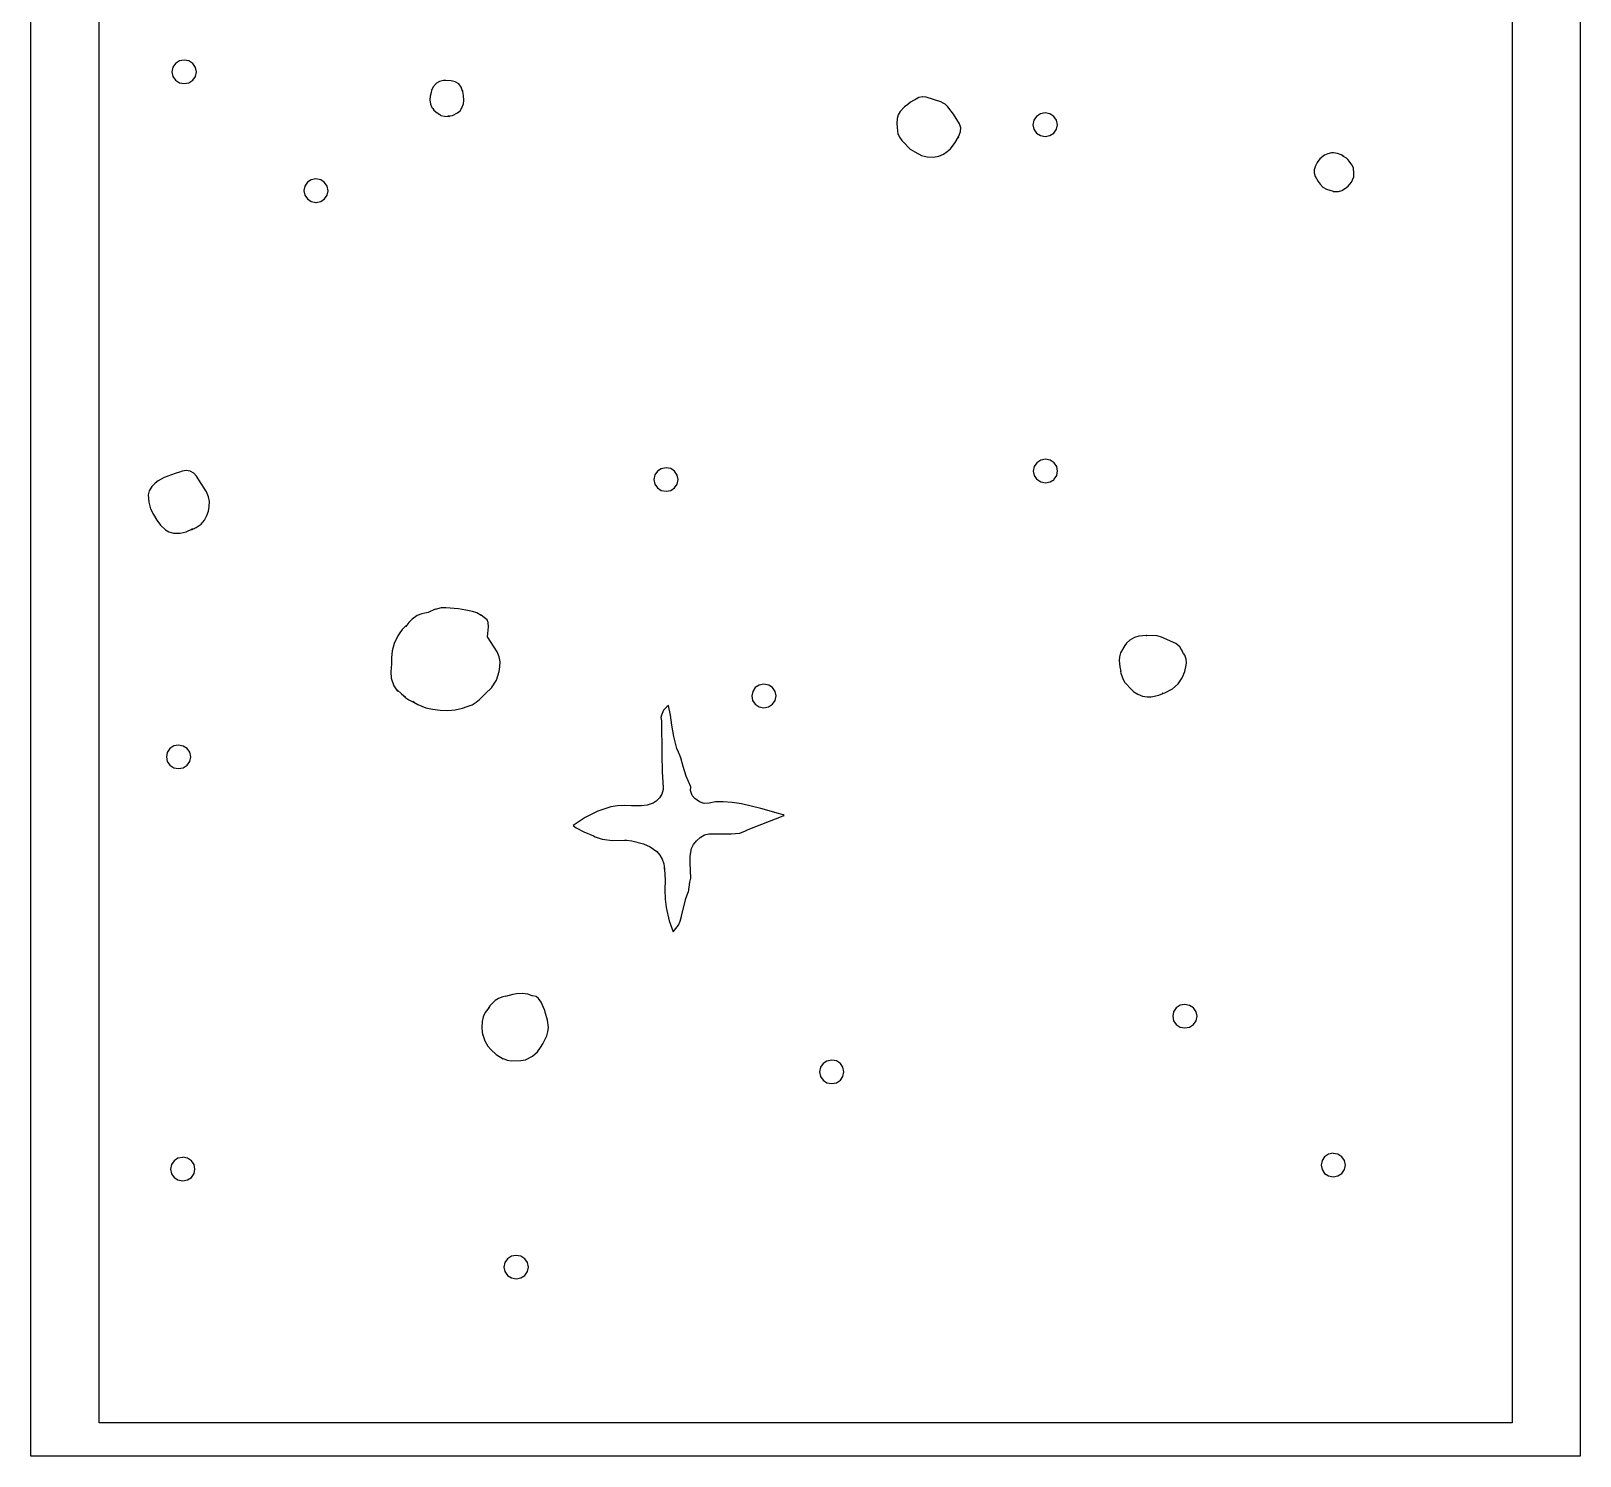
# Model space of a CAD drawing. Extents: x -67 to 553, y 0 to 8091.
# Drawn here: x 167.4 to 483.8, y 5416.2 to 5707.4 of the extents above; entities that cross this region are included whole.
import ezdxf

# ---------------------------------------------------------------- set-up
doc = ezdxf.new("R2010")
doc.units = 0

msp = doc.modelspace()

# ---------------------------------------------------------------- linework, layer by layer
at = {"layer": 'Calque_1'}
for p, q in [((167.447, 5416.22), (167.447, 6231.61)), ((483.827, 6231.61), (483.827, 5416.22)), ((181.389, 5423), (181.389, 6218.66)), ((469.953, 6129.17), (469.953, 5512.14)), ((197.75904, 5701.221179), (196.966165, 5700.706277)), ((198.73, 5701.41), (197.75904, 5701.221179)), ((199.684603, 5701.220732), (198.72987, 5701.403526)), ((200.494, 5700.7), (199.684603, 5701.220732)), ((196.235, 5699), (196.431015, 5698.064992)), ((196.431605, 5699.942634), (196.23559, 5699.00759)), ((196.431015, 5698.064992), (196.965575, 5697.30141)), ((196.966165, 5700.706277), (196.431605, 5699.942634)), ((200.494, 5697.3), (201.034834, 5698.079494)), ((201.035082, 5699.919392), (200.494248, 5700.69889)), ((201.034834, 5698.079494), (201.224752, 5698.99889)), ((201.225, 5699), (201.035082, 5699.919392)), ((196.965575, 5697.30141), (197.75845, 5696.78652)), ((197.75845, 5696.78652), (198.72941, 5696.59759)), ((198.73, 5696.6), (199.684736, 5696.782893)), ((199.684736, 5696.782893), (200.49413, 5697.303526)), ((249.277, 5695.17), (249.198998, 5694.765453)), ((249.6, 5695.96), (249.2765, 5695.166251)), ((250.2914, 5696.706598), (249.5996, 5695.95773)), ((250.901506, 5697.043763), (250.2914, 5696.706598)), ((251.693, 5697.21), (250.901506, 5697.043763)), ((252.198, 5697.22), (251.693102, 5697.209417)), ((252.195, 5697.22), (252.198, 5697.22)), ((253.237, 5697.17), (252.1957, 5697.220006)), ((254.099141, 5696.992597), (253.2363, 5697.17396)), ((254.819396, 5696.544755), (254.099141, 5696.992597)), ((255.335529, 5695.885526), (254.819396, 5696.544755)), ((255.586, 5695.07), (255.335529, 5695.885526)), ((255.624287, 5694.971286), (255.58321, 5695.169181)), ((255.58321, 5695.169181), (255.586598, 5695.064188)), ((255.754, 5694.14), (255.624287, 5694.971286)), ((248.979752, 5694.036078), (248.924671, 5693.311074)), ((248.924671, 5693.311074), (249.062602, 5692.3697)), ((249.199, 5694.77), (248.979752, 5694.036078)), ((249.062, 5692.37), (249.311423, 5691.721375)), ((249.199, 5694.76), (249.199, 5694.770583)), ((249.311423, 5691.721375), (249.502798, 5691.484705)), ((255.474, 5691.64), (255.77255, 5692.45459)), ((255.860276, 5693.11978), (255.754101, 5694.14137)), ((255.77255, 5692.45459), (255.860276, 5693.11978)), ((345.868, 5691.89), (344.965207, 5690.891264)), ((346.53, 5692.31), (345.868595, 5691.888784)), ((347.07, 5692.83), (346.529907, 5692.31274)), ((348.42, 5693.58), (347.07028, 5692.827791)), ((348.532, 5693.64), (348.210542, 5693.515778)), ((348.210542, 5693.515778), (348.266412, 5693.536019)), ((348.267, 5693.54), (348.419903, 5693.58101)), ((348.796987, 5693.769317), (348.41931, 5693.582555)), ((348.42, 5693.58), (348.532686, 5693.642971)), ((349.564, 5693.89), (348.796987, 5693.769317)), ((349.568, 5693.89), (349.564296, 5693.887354)), ((350.284, 5693.81), (349.568303, 5693.894931)), ((353.471, 5692.78), (350.2841, 5693.80738)), ((354.177976, 5692.413297), (353.47021, 5692.775776)), ((354.726, 5691.85), (354.177976, 5692.413297)), ((355.851432, 5690.365841), (354.7261, 5691.85392)), ((249.503, 5691.49), (249.750502, 5691.202134)), ((249.75, 5691.2), (250.156198, 5690.815561)), ((250.157, 5690.82), (250.5967, 5690.472603)), ((250.596, 5690.47), (250.9195, 5690.26389)), ((250.92, 5690.26), (251.186125, 5690.097711)), ((251.186125, 5690.097711), (251.921, 5689.929271)), ((251.921, 5689.93), (252.880025, 5689.911314)), ((252.619, 5689.95), (253.5311, 5690.078587)), ((252.904081, 5689.949459), (252.6191, 5689.951167)), ((252.880025, 5689.911314), (252.904081, 5689.949459)), ((253.531, 5690.08), (254.564124, 5690.599641)), ((254.564124, 5690.599641), (255.078775, 5691.061669)), ((255.078775, 5691.061669), (255.4735, 5691.64157)), ((344.363, 5689.45), (344.281032, 5688.485298)), ((344.590428, 5690.199314), (344.36271, 5689.45478)), ((344.965207, 5690.891264), (344.590428, 5690.199314)), ((357.097, 5688.39), (355.851432, 5690.365841)), ((372.277169, 5689.120736), (372.087275, 5688.20138)), ((372.818, 5689.9), (372.277169, 5689.120736)), ((373.627228, 5690.427074), (372.81781, 5689.906209)), ((374.582, 5690.61), (373.627228, 5690.427074)), ((375.537584, 5690.420865), (374.58281, 5690.603791)), ((376.347, 5689.9), (375.537584, 5690.420865)), ((376.887119, 5689.119359), (376.346301, 5689.89862)), ((377.077, 5688.2), (376.887119, 5689.119359)), ((344.281032, 5688.485298), (344.342098, 5687.7236)), ((344.342, 5687.73), (344.442198, 5686.852643)), ((344.442, 5686.85), (344.50331, 5686.409668)), ((344.50331, 5686.409668), (344.818819, 5685.66811)), ((344.819, 5685.67), (345.320385, 5684.958735)), ((356.223951, 5684.539438), (356.86821, 5685.74475)), ((356.777433, 5685.546073), (356.954995, 5685.848954)), ((356.868, 5685.75), (356.777433, 5685.546073)), ((356.955, 5685.85), (357.312895, 5686.826708)), ((357.340814, 5687.569408), (357.097108, 5688.39158)), ((357.312895, 5686.826708), (357.340814, 5687.569408)), ((372.088, 5688.2), (372.277918, 5687.280509)), ((372.277918, 5687.280509), (372.818752, 5686.50111)), ((372.818, 5686.5), (373.627412, 5685.979168)), ((373.627412, 5685.979168), (374.58216, 5685.796474)), ((374.582, 5685.8), (375.536736, 5685.982794)), ((375.536736, 5685.982794), (376.34613, 5686.503526)), ((376.347, 5686.5), (376.887834, 5687.279397)), ((376.887834, 5687.279397), (377.077752, 5688.19889)), ((345.320385, 5684.958735), (345.802878, 5684.46853)), ((345.803, 5684.47), (346.083008, 5684.229229)), ((346.083, 5684.23), (346.583803, 5683.619607)), ((346.584, 5683.62), (347.027388, 5683.193757)), ((347.027, 5683.19), (347.9582, 5682.659247)), ((347.958, 5682.66), (347.969, 5682.66)), ((347.968, 5682.66), (349.3002, 5681.931868)), ((353.803735, 5682.178441), (354.605062, 5682.708868)), ((354.605062, 5682.708868), (355.26057, 5683.3054)), ((355.261, 5683.3), (356.223951, 5684.539438)), ((432.292536, 5682.269927), (431.63302, 5681.971941)), ((433.075, 5682.43), (432.292536, 5682.269927)), ((433.503, 5682.44), (433.075116, 5682.426771)), ((433.502, 5682.44), (433.502, 5682.44)), ((434.318379, 5682.316645), (433.5025, 5682.442322)), ((435.012, 5682.06), (434.318379, 5682.316645)), ((349.301, 5681.93), (350.4757, 5681.614882)), ((350.4757, 5681.614882), (351.78869, 5681.567257)), ((351.788, 5681.57), (352.862683, 5681.777644)), ((352.862683, 5681.777644), (353.803735, 5682.178441)), ((429.825, 5679.8), (429.555413, 5678.972285)), ((430.153969, 5680.462078), (429.8253, 5679.79956)), ((430.693, 5681.2), (430.153969, 5680.462078)), ((431.63302, 5681.971941), (430.69219, 5681.20075)), ((435.575, 5681.72), (435.012206, 5682.059989)), ((436.129, 5681.36), (435.390496, 5681.806881)), ((435.391, 5681.8), (435.574991, 5681.720096)), ((436.407, 5681.07), (436.129505, 5681.353898)), ((436.73665, 5680.678063), (436.406788, 5681.070241)), ((436.628, 5680.8), (436.515063, 5680.905966)), ((436.515063, 5680.905966), (436.583021, 5680.830956)), ((436.583, 5680.83), (436.73665, 5680.678063)), ((437.299, 5679.92), (436.628203, 5680.799209)), ((437.550752, 5679.304174), (437.299087, 5679.923232)), ((437.576, 5679.03), (437.550752, 5679.304174)), ((437.627, 5678.55), (437.575988, 5679.023604)), ((223.89614, 5676.436244), (223.361588, 5675.67252)), ((224.689022, 5676.951175), (223.89614, 5676.436244)), ((225.66, 5677.14), (224.689022, 5676.951175)), ((226.614549, 5676.950865), (225.65975, 5677.133791)), ((227.424, 5676.43), (226.614549, 5676.950865)), ((227.965102, 5675.649592), (227.424251, 5676.42889)), ((429.555413, 5678.972285), (429.548519, 5678.354843)), ((429.548519, 5678.354843), (429.753007, 5677.65423)), ((429.753, 5677.66), (430.349843, 5676.628093)), ((430.349843, 5676.628093), (430.77569, 5676.03731)), ((430.776, 5676.03), (431.314787, 5675.442427)), ((436.506, 5675.67), (437.167467, 5676.466724)), ((437.167467, 5676.466724), (437.6046, 5677.5361)), ((437.605, 5677.54), (437.62696, 5678.55468)), ((223.361588, 5675.67252), (223.1656, 5674.73732)), ((223.166, 5674.73), (223.362016, 5673.794992)), ((223.362016, 5673.794992), (223.896575, 5673.03141)), ((223.896575, 5673.03141), (224.689446, 5672.51652)), ((226.614772, 5672.512926), (227.42421, 5673.033791)), ((227.424, 5673.03), (227.964856, 5673.809264)), ((227.964856, 5673.809264), (228.154784, 5674.72862)), ((228.155, 5674.73), (227.965102, 5675.649592)), ((431.314787, 5675.442427), (432.02401, 5675.057657)), ((432.024, 5675.06), (433.37999, 5674.594334)), ((433.38, 5674.59), (434.472002, 5674.527757)), ((434.472002, 5674.527757), (435.14731, 5674.75166)), ((435.147, 5674.76), (436.122094, 5675.35637)), ((436.122, 5675.35), (436.215001, 5675.444985)), ((436.215, 5675.45), (436.505988, 5675.675954)), ((224.689446, 5672.51652), (225.6604, 5672.32759)), ((225.66, 5672.33), (226.614772, 5672.512926)), ((372.877, 5619.15), (372.336179, 5618.370603)), ((373.686253, 5619.677206), (372.87684, 5619.156474)), ((374.641, 5619.86), (373.686253, 5619.677206)), ((375.595603, 5619.670732), (374.64087, 5619.853526)), ((376.405, 5619.15), (375.595603, 5619.670732)), ((376.946082, 5618.369491), (376.405248, 5619.14889)), ((194.643, 5616.16), (193.39808, 5615.427899)), ((196.915, 5616.96), (194.64281, 5616.163076)), ((198.017928, 5617.304419), (196.91549, 5616.96238)), ((198.34516, 5617.403208), (198.017928, 5617.304419)), ((198.349, 5617.4), (198.34516, 5617.403208)), ((199.174729, 5617.534246), (198.34921, 5617.402186)), ((199.976867, 5617.397424), (199.174729, 5617.534246)), ((200.688124, 5617.014936), (199.976867, 5617.397424)), ((201.241, 5616.41), (200.688124, 5617.014936)), ((203.268, 5613.21), (201.24121, 5616.40193)), ((294.848605, 5616.652854), (294.65259, 5615.71785)), ((295.383165, 5617.416407), (294.848605, 5616.652854)), ((296.17604, 5617.93122), (295.383165, 5617.416407)), ((297.147, 5618.12), (296.17604, 5617.93122)), ((298.102561, 5617.940832), (297.14779, 5618.123526)), ((298.912, 5617.42), (298.102561, 5617.940832)), ((299.452079, 5616.639261), (298.911222, 5617.41862)), ((299.642, 5615.72), (299.452079, 5616.639261)), ((372.146, 5617.45), (372.335881, 5616.530608)), ((372.336179, 5618.370603), (372.146275, 5617.45111)), ((372.335881, 5616.530608), (372.876699, 5615.75111)), ((372.877, 5615.76), (373.686416, 5615.239367)), ((375.595772, 5615.232893), (376.40519, 5615.753526)), ((376.406, 5615.76), (376.946818, 5616.539494)), ((377.136, 5617.45), (376.946082, 5618.369491)), ((376.946818, 5616.539494), (377.136699, 5617.45889)), ((191.602233, 5613.430378), (191.397193, 5612.579476)), ((192.112, 5614.32), (191.602233, 5613.430378)), ((192.806, 5615), (192.111496, 5614.322138)), ((193.398, 5615.43), (192.80581, 5614.994761)), ((203.706627, 5612.195835), (203.267584, 5613.2117)), ((294.653, 5615.72), (294.849015, 5614.784846)), ((294.849015, 5614.784846), (295.383575, 5614.021215)), ((295.383575, 5614.021215), (296.17645, 5613.506374)), ((296.17645, 5613.506374), (297.14741, 5613.31759)), ((297.147, 5613.32), (298.101775, 5613.502794)), ((298.101775, 5613.502794), (298.91121, 5614.023526)), ((298.912, 5614.02), (299.452857, 5614.799397)), ((299.452857, 5614.799397), (299.642778, 5615.71889)), ((373.686416, 5615.239367), (374.64119, 5615.056474)), ((374.641, 5615.05), (375.595772, 5615.232893)), ((191.397193, 5612.579476), (191.509412, 5611.06219)), ((191.509, 5611.06), (191.885392, 5609.754613)), ((191.885392, 5609.754613), (192.441787, 5608.53773)), ((203.682, 5609.28), (203.858672, 5610.229191)), ((203.885269, 5611.201401), (203.706627, 5612.195835)), ((203.858672, 5610.229191), (203.885269, 5611.201401)), ((192.442, 5608.54), (193.124416, 5607.402291)), ((193.124416, 5607.402291), (193.9329, 5606.37174)), ((193.933, 5606.37), (194.902258, 5605.417204)), ((201.177, 5605.89), (202.184929, 5606.584451)), ((202.184929, 5606.584451), (202.89982, 5607.42071)), ((202.89982, 5607.42071), (203.379601, 5608.340264)), ((203.379601, 5608.340264), (203.6822, 5609.2846)), ((194.902258, 5605.417204), (195.596796, 5605.030437)), ((195.596796, 5605.030437), (196.5561, 5604.77218)), ((196.556, 5604.77), (197.939493, 5604.747081)), ((197.939493, 5604.747081), (199.131, 5605.021618)), ((199.131, 5605.02), (200.41259, 5605.61928)), ((200.412, 5605.62), (200.254465, 5605.529145)), ((200.254465, 5605.529145), (200.33714, 5605.52637)), ((200.33714, 5605.52637), (201.176301, 5605.884583)), ((246.318, 5587.91), (245.277847, 5587.217632)), ((247.253252, 5588.278457), (246.3175, 5587.910257)), ((247.907, 5588.4), (247.253252, 5588.278457)), ((248.546, 5588.52), (247.907299, 5588.400144)), ((249.972, 5589.2), (248.5457, 5588.523461)), ((251.234, 5589.52), (249.972, 5589.195886)), ((251.239, 5589.53), (251.234, 5589.53)), ((252.19, 5589.52), (251.239099, 5589.530583)), ((254.784, 5589.31), (252.1894, 5589.511612)), ((256.235, 5589.03), (254.7839, 5589.317073)), ((257.640512, 5588.749363), (256.2357, 5589.02648)), ((258.505008, 5588.45539), (257.640512, 5588.749363)), ((259.421, 5587.97), (258.505008, 5588.45539)), ((259.411, 5587.98), (259.316174, 5588.0393)), ((259.316174, 5588.0393), (259.421001, 5587.969417)), ((259.666, 5587.82), (259.411201, 5587.980073)), ((260.103, 5587.47), (259.6653, 5587.816339)), ((260.593789, 5587.038476), (260.103402, 5587.47838)), ((242.672, 5584.17), (242.372299, 5583.757251)), ((243.288, 5585.09), (242.672003, 5584.177453)), ((243.968463, 5585.740427), (243.2882, 5585.082674)), ((244.085305, 5585.800992), (243.968463, 5585.740427)), ((244.023, 5585.71), (244.085305, 5585.800992)), ((244.60345, 5586.538237), (244.0235, 5585.7084)), ((245.277847, 5587.217632), (244.60345, 5586.538237)), ((260.819815, 5586.517657), (260.593789, 5587.038476)), ((260.696, 5583.59), (260.8929, 5585.62808)), ((260.893, 5585.63), (260.819815, 5586.517657)), ((241.613859, 5582.215345), (241.239525, 5580.71442)), ((242.373, 5583.76), (241.613859, 5582.215345)), ((262.652, 5580.54), (260.6955, 5583.58376)), ((390.826, 5581.8), (389.986811, 5580.294061)), ((391.195707, 5582.267767), (390.82639, 5581.80071)), ((391.878, 5582.89), (391.195707, 5582.267767)), ((392.806389, 5583.436315), (391.87832, 5582.88972)), ((393.705727, 5583.726927), (392.806389, 5583.436315)), ((395.322, 5583.87), (393.705727, 5583.726927)), ((395.315, 5583.87), (395.322, 5583.87)), ((397.439, 5583.75), (395.31501, 5583.868004)), ((398.321, 5583.54), (397.439489, 5583.752196)), ((401.25, 5582.23), (398.32051, 5583.53969)), ((402.074985, 5581.535258), (401.25051, 5582.22688)), ((402.407, 5580.95), (402.074985, 5581.535258)), ((402.417, 5580.95), (402.406946, 5580.963229)), ((402.407, 5580.96), (402.407, 5580.95)), ((402.437077, 5580.907138), (402.409058, 5580.954233)), ((402.409058, 5580.954233), (402.413, 5580.95)), ((402.413, 5580.95), (402.413, 5580.95)), ((402.413, 5580.95), (402.437077, 5580.907138)), ((402.509872, 5580.773572), (402.416994, 5580.950908)), ((241.102, 5578.09), (240.924526, 5576.411453)), ((241.114378, 5579.31812), (241.1028, 5578.08734)), ((241.239525, 5580.71442), (241.114378, 5579.31812)), ((263.082058, 5579.488485), (262.6528, 5580.54404)), ((263.251348, 5578.461081), (263.082058, 5579.488485)), ((263.226914, 5577.469146), (263.251348, 5578.461081)), ((389.758326, 5579.497634), (389.6834, 5578.72343)), ((389.684, 5578.72), (389.830047, 5577.475336)), ((389.986811, 5580.294061), (389.758326, 5579.497634)), ((402.859, 5580.2), (402.441409, 5580.90432)), ((402.442, 5580.9), (402.467135, 5580.872219)), ((402.467, 5580.88), (402.509872, 5580.773572)), ((403.102147, 5579.799861), (402.859197, 5580.19908)), ((403.36, 5579.05), (403.102147, 5579.799861)), ((403.436637, 5578.260978), (403.360067, 5579.05608)), ((403.377, 5577.78), (403.436637, 5578.260978)), ((240.924526, 5576.411453), (241.026739, 5575.10775)), ((241.026739, 5575.10775), (241.544301, 5573.59368)), ((261.496, 5573.16), (262.510811, 5574.747366)), ((262.510811, 5574.747366), (263.0742, 5576.51491)), ((263.075, 5576.52), (263.226914, 5577.469146)), ((389.830047, 5577.475336), (390.064814, 5576.52396)), ((390.017249, 5576.587716), (390.005948, 5576.364272)), ((390.005948, 5576.364272), (390.353395, 5575.1756)), ((390.065, 5576.53), (390.017249, 5576.587716)), ((390.353, 5575.17), (390.821335, 5574.336134)), ((401.758925, 5573.965166), (402.588926, 5575.170899)), ((402.588926, 5575.170899), (403.124442, 5576.477985)), ((403.124442, 5576.477985), (403.37691, 5577.77721)), ((241.545, 5573.59), (242.245887, 5572.57916)), ((242.356701, 5572.548577), (242.203899, 5572.777201)), ((242.204, 5572.78), (243.110425, 5571.912365)), ((242.245887, 5572.57916), (242.356701, 5572.548577)), ((243.110425, 5571.912365), (243.9171, 5571.27611)), ((259.649, 5571.42), (260.304698, 5571.980387)), ((260.305, 5571.98), (261.4967, 5573.16427)), ((314.65, 5571.5), (314.846024, 5570.564846)), ((314.846685, 5572.432968), (314.65051, 5571.49812)), ((315.381301, 5573.196441), (314.846685, 5572.432968)), ((316.174144, 5573.711224), (315.381301, 5573.196441)), ((317.145, 5573.9), (316.174144, 5573.711224)), ((318.116091, 5573.713142), (317.14509, 5573.90188)), ((318.909076, 5573.198422), (318.116091, 5573.713142)), ((319.443795, 5572.434962), (318.909076, 5573.198422)), ((319.64, 5571.5), (319.443795, 5572.434962)), ((319.449834, 5570.579494), (319.639752, 5571.49889)), ((390.821335, 5574.336134), (391.194797, 5573.92752)), ((391.195, 5573.93), (391.978404, 5573.062962)), ((391.978, 5573.06), (392.698909, 5572.363353)), ((392.699, 5572.37), (393.491929, 5571.853071)), ((393.491929, 5571.853071), (394.48337, 5571.469889)), ((394.483, 5571.47), (395.393395, 5571.312933)), ((396.236896, 5571.308042), (397.80831, 5571.65706)), ((397.809, 5571.65), (398.61633, 5572.007914)), ((398.650392, 5572.060021), (398.45699, 5571.986814)), ((398.457, 5571.99), (399.033712, 5572.160127)), ((398.61633, 5572.007914), (398.650392, 5572.060021)), ((399.033, 5572.16), (400.62259, 5572.968301)), ((400.623, 5572.97), (401.758925, 5573.965166)), ((243.917, 5571.27), (243.752229, 5571.368421)), ((243.752229, 5571.368421), (243.794787, 5571.28227)), ((243.794787, 5571.28227), (244.600098, 5570.694267)), ((244.6, 5570.7), (245.462113, 5570.286259)), ((245.548, 5570.31), (245.408501, 5570.469544)), ((245.409, 5570.47), (245.503001, 5570.3811)), ((245.462113, 5570.286259), (245.592124, 5570.268399)), ((245.496, 5570.33), (245.547999, 5570.306188)), ((245.592124, 5570.268399), (245.4966, 5570.333288)), ((245.503, 5570.38), (245.647198, 5570.267288)), ((245.647, 5570.27), (245.618002, 5570.280583)), ((245.618002, 5570.280583), (245.655001, 5570.262062)), ((245.655, 5570.26), (246.464198, 5569.748032)), ((246.464, 5569.75), (248.073688, 5569.100151)), ((248.073688, 5569.100151), (249.4649, 5568.776335)), ((249.465, 5568.78), (251.001158, 5568.572476)), ((251.001158, 5568.572476), (252.56077, 5568.545778)), ((252.56077, 5568.545778), (254.100695, 5568.687653)), ((254.100695, 5568.687653), (255.57779, 5568.985846)), ((255.578, 5568.98), (256.5464, 5569.350416)), ((256.546, 5569.35), (257.533598, 5569.711685)), ((257.534, 5569.71), (258.383987, 5570.206192)), ((258.383987, 5570.206192), (259.0527, 5570.75854)), ((259.053, 5570.76), (259.649399, 5571.417753)), ((296.615, 5568.6), (296.205459, 5567.584265)), ((297.312322, 5569.308974), (296.61442, 5568.592053)), ((297.65, 5569.53), (297.312322, 5569.308974)), ((297.652, 5569.54), (297.65, 5569.54)), ((298.068419, 5567.580449), (297.65202, 5569.53463)), ((314.846024, 5570.564846), (315.380604, 5569.801215)), ((315.380604, 5569.801215), (316.173505, 5569.286374)), ((316.173505, 5569.286374), (317.14449, 5569.09759)), ((317.145, 5569.09), (318.099747, 5569.272794)), ((318.099747, 5569.272794), (318.90916, 5569.793526)), ((318.909, 5569.8), (319.449834, 5570.579494)), ((395.393395, 5571.312933), (396.236896, 5571.308042)), ((296.119, 5567.13), (296.252297, 5566.422505)), ((296.205459, 5567.584265), (296.119489, 5567.1313)), ((296.252, 5566.42), (296.31249, 5559.478136)), ((298.3562, 5565.500434), (298.068419, 5567.580449)), ((298.723387, 5563.243859), (298.3562, 5565.500434)), ((299.378, 5560.76), (298.723387, 5563.243859)), ((195.092, 5559.06), (195.281895, 5558.140608)), ((195.282176, 5559.980506), (195.092248, 5559.06111)), ((195.823, 5560.76), (195.282176, 5559.980506)), ((196.632253, 5561.277206), (195.82284, 5560.756474)), ((197.587, 5561.46), (196.632253, 5561.277206)), ((198.558563, 5561.27348), (197.58762, 5561.46241)), ((199.351429, 5560.75859), (198.558563, 5561.27348)), ((199.885985, 5559.995008), (199.351429, 5560.75859)), ((199.885399, 5558.127366), (200.08138, 5559.06241)), ((200.082, 5559.06), (199.885985, 5559.995008)), ((296.31249, 5559.478136), (296.366434, 5556.08896)), ((299.576, 5560.32), (299.378092, 5560.756827)), ((300.176686, 5558.86259), (299.5762, 5560.32568)), ((300.639846, 5557.10812), (300.176686, 5558.86259)), ((195.281895, 5558.140608), (195.822725, 5557.36111)), ((195.823, 5557.36), (196.632416, 5556.839268)), ((196.632416, 5556.839268), (197.58719, 5556.656474)), ((197.587, 5556.66), (198.557977, 5556.848821)), ((198.557977, 5556.848821), (199.350854, 5557.363723)), ((199.350854, 5557.363723), (199.885399, 5558.127366)), ((296.366434, 5556.08896), (296.542406, 5552.7617)), ((301.236133, 5555.11101), (300.639846, 5557.10812)), ((296.543, 5552.76), (296.543, 5552.376884)), ((302.236, 5552.92), (301.236133, 5555.11101)), ((302.182, 5552.18), (302.236001, 5552.922155)), ((294.5, 5549.61), (293.269089, 5549.199896)), ((295.168451, 5550.038865), (294.50029, 5549.61326)), ((295.803453, 5550.672581), (295.168451, 5550.038865)), ((296.297551, 5551.468322), (295.803453, 5550.672581)), ((296.543, 5552.38), (296.297551, 5551.468322)), ((302.51445, 5551.172507), (302.182203, 5552.18153)), ((303.024, 5550.53), (302.51445, 5551.172507)), ((303.96, 5549.84), (303.023614, 5550.522095)), ((304.929775, 5549.527562), (303.9605, 5549.844896)), ((305.949, 5549.62), (304.929775, 5549.527562)), ((307.228894, 5549.850756), (305.94879, 5549.618275)), ((308.818116, 5549.89182), (307.228894, 5549.850756)), ((310.627728, 5549.754043), (308.818116, 5549.89182)), ((312.569, 5549.45), (310.627728, 5549.754043)), ((316.516636, 5548.506392), (312.56883, 5549.45416)), ((280.637796, 5546.68604), (278.217, 5545.02563)), ((283.213408, 5547.982415), (280.637796, 5546.68604)), ((285.898815, 5548.821489), (283.213408, 5547.982415)), ((287.268624, 5549.040394), (285.898815, 5548.821489)), ((288.649, 5549.11), (287.268624, 5549.040394)), ((290.105568, 5549.033674), (288.64941, 5549.112123)), ((292.139, 5549.06), (290.105568, 5549.033674)), ((293.269089, 5549.199896), (292.13881, 5549.053317)), ((313.896, 5544.21), (321.09919, 5547.0294)), ((320.125, 5547.46), (316.516636, 5548.506392)), ((320.617, 5547.36), (320.12559, 5547.453133)), ((321.07879, 5547.238618), (320.616606, 5547.363104)), ((321.099, 5547.03), (321.037987, 5547.003542)), ((321.038, 5547), (321.276204, 5547.075935)), ((321.276, 5547.08), (321.07879, 5547.238618)), ((278.217, 5545.02), (278.827287, 5544.557773)), ((278.828, 5544.56), (280.370056, 5543.7728)), ((280.370056, 5543.7728), (282.3147, 5542.93758)), ((304.112566, 5542.593285), (305.01252, 5543.1167)), ((305.013, 5543.12), (305.87398, 5543.331666)), ((305.874, 5543.33), (308.311426, 5543.346206)), ((308.311426, 5543.346206), (310.48711, 5543.300102)), ((310.487, 5543.3), (312.206424, 5543.475683)), ((312.206424, 5543.475683), (313.35818, 5543.929972)), ((313.358, 5543.93), (313.895395, 5544.208077)), ((282.314, 5542.94), (282.663805, 5542.749765)), ((282.664, 5542.75), (284.125451, 5542.241339)), ((284.125451, 5542.241339), (286.1961, 5541.973184)), ((286.196, 5541.97), (288.664, 5542.045142)), ((288.664, 5542.05), (289.149298, 5542.060583)), ((289.15, 5542.06), (290.194896, 5541.930751)), ((290.194896, 5541.930751), (292.5673, 5541.319697)), ((292.567, 5541.32), (293.93657, 5540.706465)), ((293.93657, 5540.706465), (295.29398, 5539.71213)), ((302.05435, 5538.753166), (302.36159, 5540.3102)), ((302.361, 5540.31), (302.757124, 5541.133009)), ((302.757124, 5541.133009), (303.350873, 5541.913079)), ((303.350873, 5541.913079), (304.112566, 5542.593285)), ((295.294, 5539.71), (295.900394, 5539.005259)), ((295.900394, 5539.005259), (296.392485, 5538.148961)), ((296.392485, 5538.148961), (296.719164, 5537.177768)), ((296.719164, 5537.177768), (296.82932, 5536.12834)), ((302.081, 5537.39), (302.05435, 5538.753166)), ((302.189, 5534.27), (302.080495, 5537.39076)), ((296.827, 5536.13), (296.816946, 5536.408606)), ((296.817, 5536.41), (296.831023, 5536.09938)), ((296.831023, 5536.09938), (296.820969, 5536.131394)), ((296.820969, 5536.131394), (296.827, 5536.13)), ((296.829, 5536.13), (296.942888, 5533.898467)), ((296.942888, 5533.898467), (296.927762, 5531.858572)), ((301.991, 5533.46), (302.188908, 5534.270153)), ((296.927762, 5531.858572), (296.94388, 5530.017709)), ((301.189163, 5530.140249), (301.694183, 5531.40221)), ((301.694, 5531.4), (301.722019, 5531.426458)), ((301.722, 5531.43), (301.991689, 5533.46755)), ((296.94388, 5530.017709), (297.1515, 5528.38327)), ((297.152, 5528.38), (297.17105, 5528.292952)), ((297.171, 5528.29), (297.774103, 5525.585664)), ((300.333, 5526.57), (300.902488, 5528.94252)), ((300.903, 5528.94), (301.189163, 5530.140249)), ((297.774103, 5525.585664), (298.61009, 5523.32484)), ((298.61, 5523.33), (299.66763, 5524.68255)), ((299.66763, 5524.68255), (300.050065, 5525.516284)), ((300.050065, 5525.516284), (300.2983, 5526.41213)), ((300.298, 5526.41), (300.333004, 5526.564516)), ((469.953, 5512.14), (469.953, 5423)), ((261.189, 5508.19), (260.808176, 5507.662421)), ((262.267825, 5509.281161), (261.1888, 5508.18311)), ((262.943406, 5509.676262), (262.267825, 5509.281161)), ((263.815, 5510), (262.943406, 5509.676262)), ((264.407852, 5510.152015), (263.814801, 5510.007817)), ((264.376, 5510.12), (264.407852, 5510.152015)), ((265.841, 5510.5), (264.37651, 5510.112386)), ((266.621025, 5510.65261), (265.8404, 5510.503782)), ((267.847, 5510.73), (266.621025, 5510.65261)), ((267.848, 5510.73), (267.848, 5510.73)), ((268.896, 5510.58), (267.84862, 5510.726844)), ((269.803, 5510.27), (268.895983, 5510.586706)), ((269.884, 5510.26), (269.803011, 5510.270583)), ((270.624556, 5510.068655), (269.8834, 5510.25905)), ((271.126754, 5509.684915), (270.624556, 5510.068655)), ((271.627, 5508.92), (271.126754, 5509.684915)), ((272.366, 5507.24), (271.627602, 5508.92195)), ((402.170218, 5508.297206), (401.36079, 5507.776474)), ((403.125, 5508.48), (402.170218, 5508.297206)), ((404.079553, 5508.290832), (403.12479, 5508.473526)), ((404.889, 5507.77), (404.079553, 5508.290832)), ((259.823926, 5505.953779), (259.591501, 5504.97707)), ((260.223, 5506.84), (259.823926, 5505.953779)), ((261.011, 5507.88), (260.2229, 5506.83516)), ((260.808176, 5507.662421), (261.011301, 5507.886523)), ((272.491, 5506.87), (272.365402, 5507.239358)), ((272.912663, 5505.285505), (272.490796, 5506.86943)), ((273.115, 5503.75), (272.912663, 5505.285505)), ((400.63, 5506.07), (400.819908, 5505.150608)), ((400.820139, 5506.990603), (400.630195, 5506.07111)), ((400.819908, 5505.150608), (401.360752, 5504.37111)), ((401.361, 5507.77), (400.820139, 5506.990603)), ((404.889, 5504.38), (405.429854, 5505.159494)), ((405.430069, 5506.989491), (404.889222, 5507.76889)), ((405.429854, 5505.159494), (405.619752, 5506.07889)), ((405.62, 5506.07), (405.430069, 5506.989491)), ((259.592, 5504.98), (259.507701, 5503.843981)), ((259.507701, 5503.843981), (259.625001, 5502.73872)), ((259.625, 5502.73), (259.817724, 5502.001867)), ((259.846, 5502.05), (259.8155, 5502.130003)), ((259.8155, 5502.130003), (259.89, 5501.826427)), ((259.817724, 5502.001867), (259.864961, 5501.929975)), ((259.864961, 5501.929975), (259.846199, 5502.045259)), ((271.972, 5500.46), (272.79023, 5502.054809)), ((272.79023, 5502.054809), (273.032286, 5502.887645)), ((273.032286, 5502.887645), (273.1151, 5503.74744)), ((401.361, 5504.38), (402.170454, 5503.859268)), ((402.170454, 5503.859268), (403.12527, 5503.676474)), ((403.125, 5503.67), (404.079786, 5503.852794)), ((404.079786, 5503.852794), (404.88924, 5504.373526)), ((259.89, 5501.83), (260.1241, 5501.009264)), ((260.124, 5501.01), (260.722686, 5499.987422)), ((260.722686, 5499.987422), (261.3792, 5499.24444)), ((261.379, 5499.24), (262.470963, 5498.245235)), ((269.89329, 5497.897346), (270.878115, 5498.799459)), ((270.878115, 5498.799459), (271.531005, 5499.714867)), ((271.531005, 5499.714867), (271.97249, 5500.4621)), ((262.470963, 5498.245235), (263.8543, 5497.39612)), ((263.854, 5497.4), (264.700704, 5497.110823)), ((264.700704, 5497.110823), (265.601845, 5496.958444)), ((265.601845, 5496.958444), (267.4744, 5497.013973)), ((267.475, 5497.01), (268.455889, 5497.1878)), ((268.456, 5497.19), (269.89329, 5497.897346)), ((328.691757, 5495.643077), (328.49559, 5494.70812)), ((329.226352, 5496.406539), (328.691757, 5495.643077)), ((330.019169, 5496.921261), (329.226352, 5496.406539)), ((330.99, 5497.11), (330.019169, 5496.921261)), ((331.961024, 5496.923293), (330.99001, 5497.11188)), ((332.754036, 5496.408621), (331.961024, 5496.923293)), ((333.288782, 5495.645109), (332.754036, 5496.408621)), ((333.485, 5494.71), (333.288782, 5495.645109)), ((328.495, 5494.71), (328.690989, 5493.774992)), ((328.690989, 5493.774992), (329.225544, 5493.01141)), ((329.225544, 5493.01141), (330.01843, 5492.49652)), ((330.01843, 5492.49652), (330.98941, 5492.30759)), ((330.99, 5492.31), (331.944786, 5492.492794)), ((331.944786, 5492.492794), (332.75424, 5493.013526)), ((332.754, 5493.01), (333.294854, 5493.789494)), ((333.294854, 5493.789494), (333.484752, 5494.70889)), ((197.468015, 5477.051216), (196.675114, 5476.536375)), ((198.439, 5477.24), (197.468015, 5477.051216)), ((199.394603, 5477.060832), (198.43987, 5477.243526)), ((200.204, 5476.54), (199.394603, 5477.060832)), ((200.744082, 5475.759491), (200.203248, 5476.53889)), ((431.132605, 5476.592744), (430.93659, 5475.65759)), ((431.667165, 5477.356375), (431.132605, 5476.592744)), ((432.46004, 5477.871216), (431.667165, 5477.356375)), ((433.431, 5478.06), (432.46004, 5477.871216)), ((434.385561, 5477.870832), (433.43079, 5478.053526)), ((435.195, 5477.35), (434.385561, 5477.870832)), ((435.736079, 5476.579491), (435.195222, 5477.35889)), ((435.926, 5475.66), (435.736079, 5476.579491)), ((196.140534, 5475.772744), (195.94451, 5474.83759)), ((195.945, 5474.84), (196.140997, 5473.904992)), ((196.675114, 5476.536375), (196.140534, 5475.772744)), ((196.140997, 5473.904992), (196.675573, 5473.14141)), ((200.204, 5473.14), (200.744818, 5473.919494)), ((200.934, 5474.84), (200.744082, 5475.759491)), ((200.744818, 5473.919494), (200.934699, 5474.83889)), ((430.937, 5475.66), (431.132989, 5474.724992)), ((431.132989, 5474.724992), (431.667544, 5473.96141)), ((431.667544, 5473.96141), (432.46043, 5473.44652)), ((432.46043, 5473.44652), (433.43141, 5473.25759)), ((433.431, 5473.25), (434.385786, 5473.432794)), ((434.385786, 5473.432794), (435.19524, 5473.953526)), ((435.195, 5473.96), (435.735854, 5474.739494)), ((435.735854, 5474.739494), (435.925752, 5475.65889)), ((196.675573, 5473.14141), (197.468484, 5472.62652)), ((197.468484, 5472.62652), (198.43949, 5472.43759)), ((198.439, 5472.44), (199.393772, 5472.622893)), ((199.393772, 5472.622893), (200.20319, 5473.143526)), ((264.248521, 5455.752744), (264.05249, 5454.81759)), ((264.053, 5454.82), (264.248996, 5453.884956)), ((264.783108, 5456.516375), (264.248521, 5455.752744)), ((265.576013, 5457.031216), (264.783108, 5456.516375)), ((266.547, 5457.22), (265.576013, 5457.031216)), ((267.502603, 5457.030732), (266.54787, 5457.213526)), ((268.312, 5456.51), (267.502603, 5457.030732)), ((268.852082, 5455.739392), (268.311248, 5456.51889)), ((269.042, 5454.82), (268.852082, 5455.739392)), ((268.852841, 5453.899494), (269.042725, 5454.81889)), ((264.248996, 5453.884956), (264.783571, 5453.121312)), ((264.783571, 5453.121312), (265.576489, 5452.606411)), ((265.576489, 5452.606411), (266.54751, 5452.41759)), ((266.547, 5452.41), (267.501747, 5452.592794)), ((267.501747, 5452.592794), (268.31116, 5453.113526)), ((268.312, 5453.12), (268.852841, 5453.899494)), ((469.953, 5423), (181.389, 5423)), ((483.827, 5416.22), (167.447, 5416.22))]:
    msp.add_line(p, q, dxfattribs=at)

doc.saveas('drawing.dxf')
